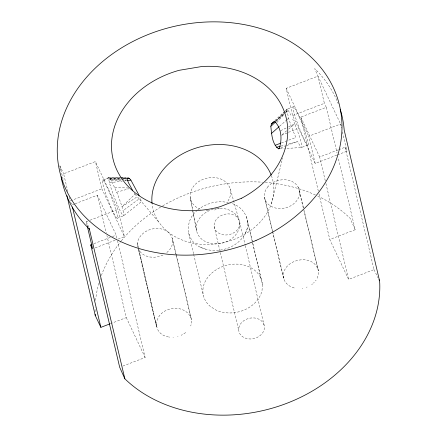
<?xml version="1.0" encoding="UTF-8"?>
<svg xmlns="http://www.w3.org/2000/svg" width="437" height="437" viewBox="0 0 437 437"><rect width="100%" height="100%" fill="white"/><g stroke="black" fill="none" stroke-linecap="round" stroke-linejoin="round"><path stroke-width="0.33" stroke-dasharray="2.19 1.64" d="M168.474 336.976C151.071 333.802 153.813 312.679 169.884 309.221C180.224 305.244 195.377 313.908 190.712 325.964M192.673 210.131L196.541 230.545L190.182 197.42C188.882 177.143 223.094 169.179 230.255 188.8L238.859 219.571M245.386 233.134C252.215 221.335 243.529 205.914 230.752 203.26M262.479 284.547L262.009 290.665A30.12 24.084 -13.3 0 1 215.179 309.647L209.727 305.927A30.12 24.084 -13.3 0 1 204.336 283.351C208.056 274.485 216.271 268.389 225.279 265.587A30.12 24.084 -13.3 0 1 262.479 284.547L252.69 243.18M271.344 203.866L282.652 157.937M317.229 278.238L318.409 274.518L318.393 270.765L304.174 210.607M247.26 228.272C241.94 247.282 217.473 255.585 200.43 247.249C185.452 240.629 184.665 220.133 197.054 210.596M227.977 201.053C230.343 197.458 231.337 193.017 230.255 188.8M121.606 177.859L109.059 177.498L108.687 178.017L108.829 179.809L109.479 182.748A20.534 2.054 69 0 0 117.81 205.816L119.689 209.869A20.534 2.054 69 0 0 123.081 210.607L139.157 198.873L159.21 222.608M293.451 106.71L287.093 109.152L286.721 109.671L288.628 118.285A20.534 2.054 69 0 0 295.844 137.464L287.688 140.556M313.553 283.11L314.247 282.307M315.432 280.947L316.126 280.144M276.861 122.551L283.968 114.478M285.743 112.462L287.961 109.938L287.093 109.152L285.137 110.971M284.787 111.599L275.556 121.388L284.99 112.691M285.246 111.107L287.093 109.152M166.814 252.608L169.813 249.516L171.801 245.971A17.797 14.23 -13.3 0 0 160.537 228.764C151.836 227.295 141.916 231.402 138.3 239.776A17.797 14.23 -13.3 0 0 137.802 247.244M134.148 193.198L135.006 194.203L121.967 206.717L123.081 210.607M274.873 120.525L284.651 111.424M285.487 112.233L287.961 109.938L290.905 115.139M276.168 121.399L283.946 114.166M285.891 112.364L286.863 111.457L285.831 112.298M311.696 284.613L312.493 283.892M279.631 126.233L286.628 120.049M287.125 119.612L288.628 118.285M282.045 134.689L286.623 130.794M288.655 129.062L294.762 123.868L292.779 119.192M275.529 120.672L285.317 112.713M197.83 209.853C206.248 203.194 217.741 200.086 228.251 202.631M139.157 198.873L137.273 196.732L121.967 206.717A20.534 2.054 69 0 0 116.728 192.22L111.227 180.334L109.059 177.498L102.7 179.94A20.534 2.054 69 0 0 111.451 208.258L113.33 212.311A20.534 2.054 69 0 0 117.111 214.654A20.534 2.054 69 0 0 108.387 189.98L104.869 182.77L102.7 179.94M185.725 332.601L181.164 335.316M103.569 180.732L109.059 177.498M280.658 130.663L288.016 127.118M288.628 126.823L294.762 123.868L296.712 128.849A20.534 2.054 69 0 1 301.901 146.248A20.534 2.054 69 0 1 297.723 141.522L287.415 144.33M306.392 287.338L307.074 287.022M281.652 135.29L287.928 132.608M288.557 132.335L296.712 128.849M67.855 191.685L63.622 173.773L95.413 161.57L118.001 209.47L124.43 236.668L117.433 239.356M336.796 155.14L315.175 163.438L292.593 115.532L286.164 88.334L317.956 76.131L341.455 125.834M74.476 203.986L71.936 204.964L70.051 200.971L101.843 188.768L95.413 161.57M292.593 115.532L324.385 103.329L317.956 76.131L314.667 68.598A143.751 114.953 -13.3 0 1 338.2 103.689M75.115 203.746L97.369 195.202L116.187 235.122L116.969 238.427M318.349 191.182L300.831 117.083L326.264 107.322L324.385 103.329M87.149 225.656L86.209 221.679L89.388 220.456M90.022 220.215L118.001 209.47M315.175 163.438L308.746 136.24L340.538 124.032L341.483 128.014M117.138 218.298L123.496 215.856L141.397 201.681L140.228 197.737M307.888 145.068L301.53 147.504L284.716 148.564M93.933 243.666L111.735 236.827M112.375 236.586L116.187 235.122M325.286 180.82L319.655 157.003L338.091 149.924M338.73 149.683L345.088 147.242L346.967 151.235L337.43 154.895M95.179 247.899L116.799 239.602M110.403 323.697L126.298 317.595L106.907 235.559M345.088 147.242L374.017 269.634L348.584 279.396L329.766 239.476L355.199 229.715L338.151 157.599M122.868 366.059L145.122 357.515L117.597 241.077M281.417 142.932L287.06 140.796M163.012 255.039L158.675 256.639L154.086 257.3L149.563 256.978A17.797 14.23 -13.3 0 1 138.693 249.571M280.816 147.717L286.448 145.652M287.076 145.423L297.723 141.522M214.529 210.022L216.184 209.547M217.954 208.771L219.549 208.192M116.728 192.22L128.735 188.8M280.975 146.089L284.842 145.035M177.58 336.632L178.039 336.512M302.218 288.349L302.77 288.212M172.992 337.293L173.385 337.238M109.479 182.748L122.185 181.169M124.862 180.842L126.2 180.672M280.008 148.859L284.045 148.607M108.829 179.809L120.798 179.066M121.464 179.023L126.118 178.733M120.109 177.886L108.687 178.017L120.137 178.023M120.781 177.875L126.156 177.815M206.073 210.678L209.236 210.771M111.227 180.334L121.989 180.301M124.682 180.29L126.025 180.284M109.927 178.291L120.126 178.274M122.841 178.274L126.238 178.269L122.966 178.252M110.577 179.312L121.18 179.285M121.841 179.285L126.484 179.274M120.809 178.023L126.2 178.028M109.785 178.214L120.333 178.247M122.262 177.875L126.227 177.99M114.745 187.544L128.62 187.992M169.021 337.014L169.605 337.151M294.227 287.967C289.381 286.748 284.94 283.274 283.629 278.32L272.683 231.938M200.261 209.208C195.115 207.433 190.969 202.861 190.182 197.42M200.168 247.085L205.395 249.068M135.006 194.203L137.273 196.732M374.017 269.634L378.103 277.888M300.831 117.083L319.655 157.003M286.164 88.334L308.746 136.24M101.843 188.768L124.43 236.668M60.197 170.173A143.751 114.953 -13.3 0 1 59.984 167.764L59.907 165.902L63.622 173.773M86.209 221.679L88.831 227.24M126.298 317.595L145.122 357.515M355.199 229.715L350.026 218.189A143.751 114.953 -13.3 0 0 317.59 195.973M303.83 210.339L318.393 270.765M283.629 278.32C280.232 259.66 313.242 251.761 318.262 270.377M298.28 187.249L303.704 209.738M342.422 131.996L346.967 151.235M326.264 107.322L337.058 152.972M325.909 183.469L348.584 279.396M318.972 193.831L329.766 239.476M299.482 190.772L303.546 207.963M272.573 231.364L264.543 197.486L272.524 231.277M272.672 231.861L283.591 277.866M247.571 221.493L252.537 242.524M239.804 222.417A13.006 10.401 -13.3 0 1 221.592 234.423A13.006 10.401 -13.3 0 1 219.532 216.484A13.006 10.401 -13.3 0 1 239.804 222.417L245.124 244.939M245.283 245.599L264.385 326.406A13.006 10.401 -13.3 0 1 246.178 338.418A13.006 10.401 -13.3 0 1 244.114 320.479A13.006 10.401 -13.3 0 1 264.385 326.406M214.152 226.47L238.733 330.459M188.658 233.107L193.52 253.684M193.678 254.345L203.407 295.499M175.898 253.706L172.304 238.498L176.198 255.028M176.051 254.367L191.209 318.497M138.425 249.888L156.708 327.242M97.369 195.202L106.284 232.91M69.112 196.994L70.051 200.971M59.907 165.902L63.507 181.126M246.468 216.539L252.526 242.317M252.684 242.977L261.075 278.675M176.346 255.683L191.477 319.808M156.648 326.608L138.524 248.183L156.446 325.926M190.428 198.278L192.548 209.47M216.381 208.613A21.905 17.518 -13.3 0 1 237.613 232.042A21.905 17.518 -13.3 0 1 200.288 237.799A21.905 17.518 -13.3 0 1 215.774 208.706M95.086 311.745A143.751 114.953 -13.3 0 1 95.102 307.768M95.572 300.448A143.751 114.953 -13.3 0 1 98.866 283.28M99.958 279.653A143.751 114.953 -13.3 0 1 100.357 278.445M101.406 275.447A143.751 114.953 -13.3 0 1 120.945 241.361M121.344 240.869A143.751 114.953 -13.3 0 1 162.154 206.182M162.739 205.838A143.751 114.953 -13.3 0 1 262.571 182.185M265.275 182.376A143.751 114.953 -13.3 0 1 315.301 194.913M271.388 175.619A61.606 49.266 -13.3 0 1 224.487 242.377A61.606 49.266 -13.3 0 1 152.131 204.303M267.996 186.566L265.707 190.013A17.797 14.23 -13.3 0 0 275.321 207.974C283.99 209.989 294.074 206.313 298.318 198.245A17.797 14.23 -13.3 0 0 288.71 180.284C281.319 178.591 273.141 180.94 267.996 186.566M299.137 116.75L297.264 112.697A20.534 2.054 69 0 0 293.484 110.353A20.534 2.054 69 0 0 302.202 135.022L304.081 139.081A20.534 2.054 69 0 0 307.856 141.419A20.534 2.054 69 0 0 299.137 116.75M138.371 247.522L137.453 243.535L138.371 247.517"/><path stroke-width="0.66" d="M270.82 126.364C271.699 134.039 271.923 143.899 278.664 148.946L279.265 148.427C282.171 139.747 281.761 128.718 275.097 121.879L273.404 121.89L271.404 124.026L270.82 126.364L275.681 121.847M271.639 133.29L279.134 126.67M271.404 124.026L274.496 121.513M340.199 109.381A143.751 114.953 -13.3 0 1 344.181 130.046L379.562 280.833L379.748 283.258A143.751 114.953 -13.3 0 1 285.53 403.783A143.751 114.953 -13.3 0 1 124.856 378.803L119.689 367.277L90.754 244.884L92.027 244.398M66.948 195.683L95.271 315.492L100.865 327.357L109.769 323.937M275.146 145.313L280.789 143.172M278.309 148.635L279.565 148.176M276.468 147.318L280.336 146.264M126.867 180.59L130.881 180.093L139.201 195.601M126.785 178.695L129.445 178.525L130.881 180.093M129.445 178.525L128.172 177.793L126.921 178.269L128.298 182.437L132.788 190.663M378.977 279.653L379.562 280.833M90.754 244.884L92.639 248.877L87.307 226.322M89.164 228.223L124.856 378.803M72.405 206.947L100.865 327.357M95.184 314.318L95.271 315.492M152.054 203.626A61.606 49.266 -13.3 0 1 201.255 146.619A61.606 49.266 -13.3 0 1 271.153 175.018M89.498 229.212A143.751 114.953 -13.3 0 1 61.109 176.739M256.033 240.432C220.718 255.7 180.235 259.66 142.948 249.642A143.751 114.953 -13.3 0 1 89.831 221.428L87.039 218.811A143.751 114.953 -13.3 0 1 57.526 157.364L57.318 153.742A143.751 114.953 -13.3 0 1 193.061 23.101A143.751 114.953 -13.3 0 1 341.723 119.645L341.931 123.272A143.751 114.953 -13.3 0 1 256.033 240.432M241.595 198.229L220.111 206.701A88.99 71.16 -13.3 0 1 113.904 162.258A88.99 71.16 -13.3 0 1 179.137 70.308L202.02 66.484A88.99 71.16 -13.3 0 1 285.345 114.751A88.99 71.16 -13.3 0 1 241.595 198.229"/></g></svg>
